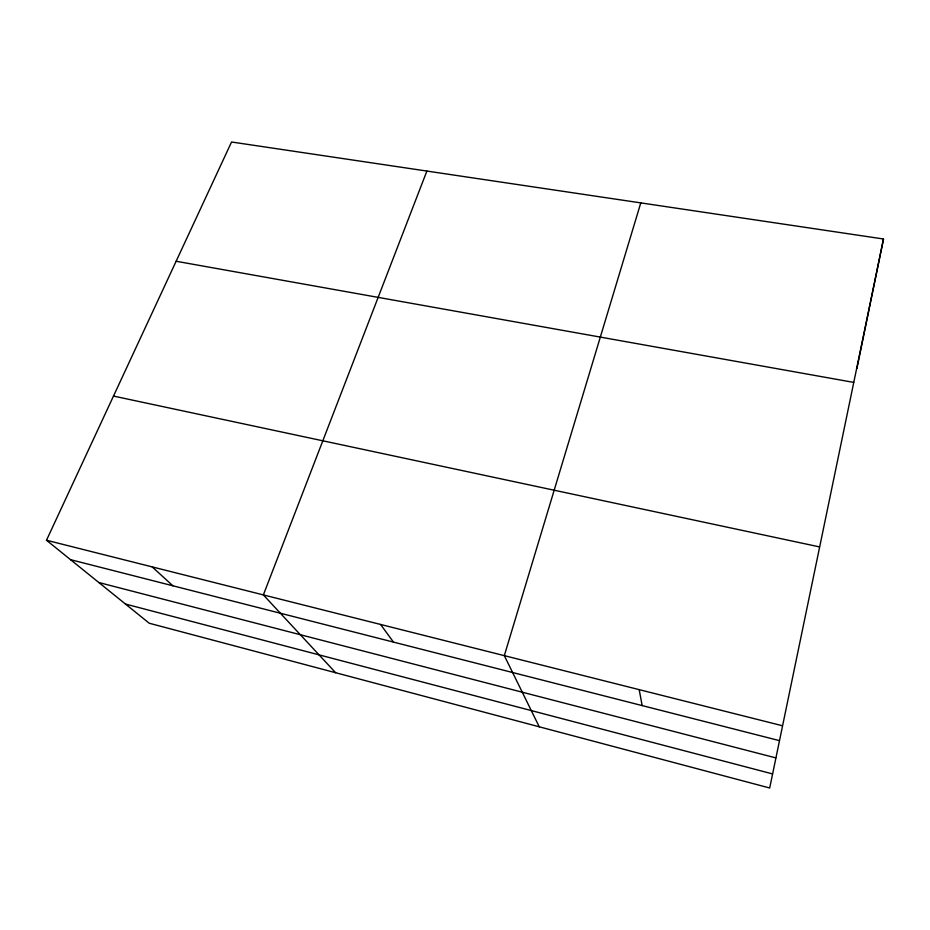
<?xml version="1.0" encoding="UTF-8"?>
<svg xmlns="http://www.w3.org/2000/svg" width="930" height="930" viewBox="0 0 930 930"><rect width="100%" height="100%" fill="white"/><g stroke="black" fill="none" stroke-linecap="round" stroke-linejoin="round"><path stroke-width="1.4" d="M883.5 238.998L769.691 788.001L149.219 623.228L46.5 540.249L231.547 141.999L883.5 238.998L856.925 368.454M640.782 202.88L504.316 655.638L539.26 726.807M426.882 171.062L263.364 594.909L335.637 672.727M176.13 261.26L853.67 382.393M113.495 396.075L819.446 546.887M46.5 540.249L782.246 725.702M70.529 559.662L779.247 740.582M98.824 582.517L775.771 757.869M125.48 604.047L772.539 773.911M152.16 566.87L172.864 585.784M380.591 624.46L393.471 642.107M639.189 689.642L642.165 705.591"/></g></svg>
